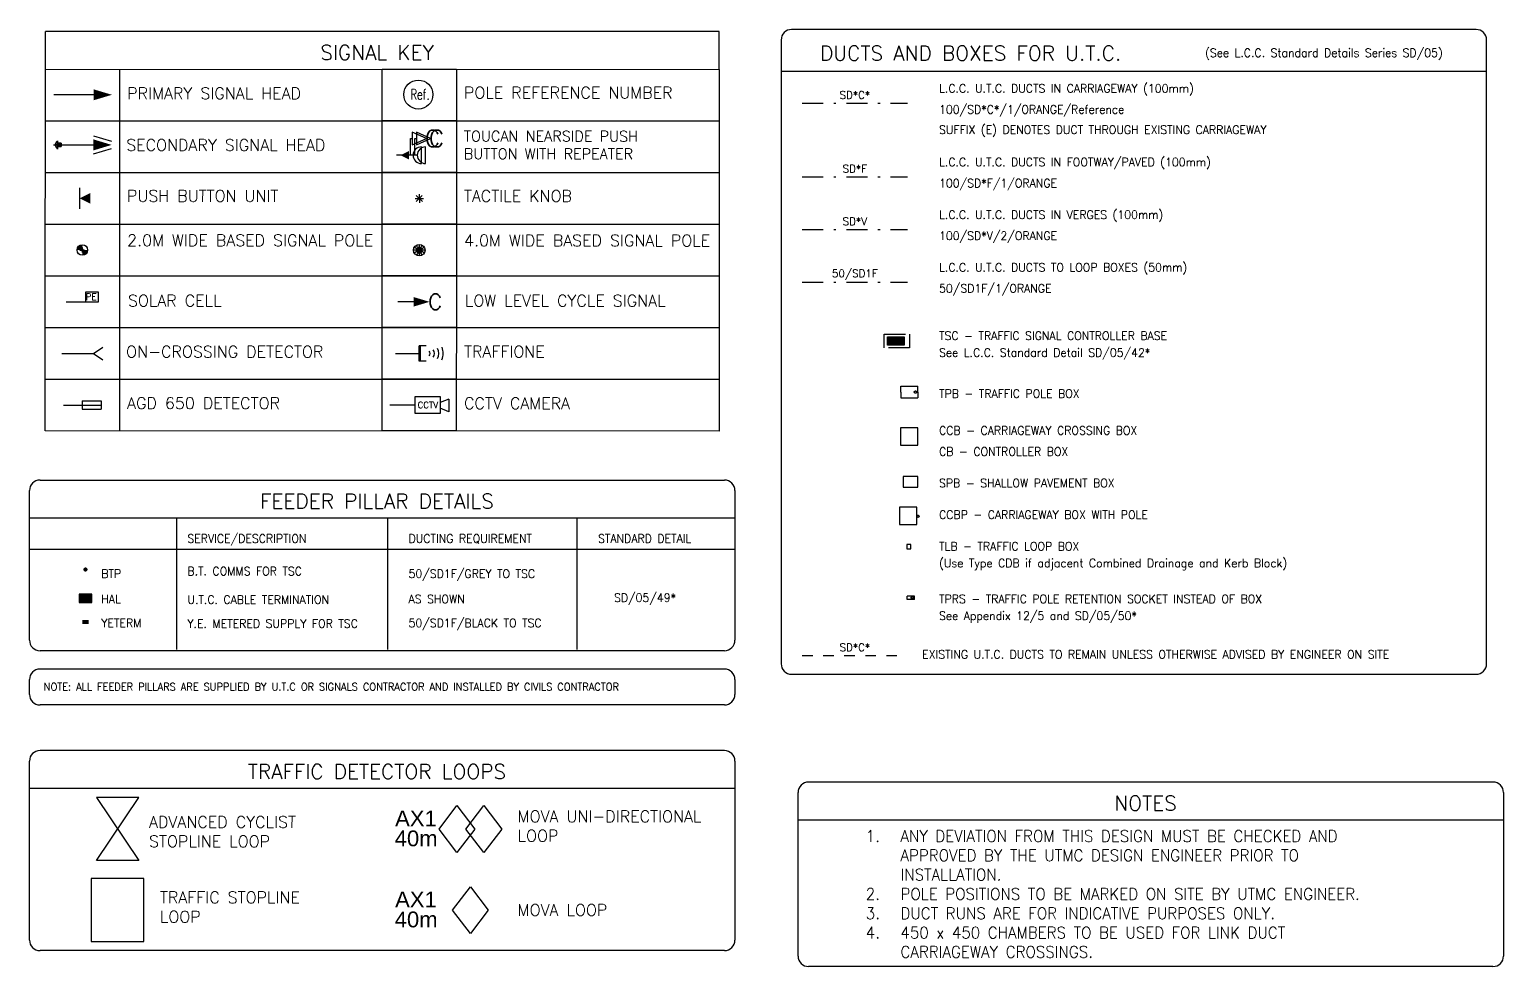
# Model space of a CAD drawing. Extents: x 427500 to 429848, y 434500 to 436505.
# Drawn here: x 429465.8 to 429535.8, y 436147.7 to 436192.2 of the extents above; entities that cross this region are included whole.
import ezdxf
from ezdxf.enums import TextEntityAlignment as Align

# ---------------------------------------------------------------- set-up
doc = ezdxf.new("R2010")
doc.units = 0
doc.linetypes.add('BLIP', pattern=[1, 0.5, -0.5])
doc.linetypes.add('DASHDOT1', pattern=[2, 1, -0.5, 0, -0.5])
doc.layers.get('0').update_dxf_attribs({"color": 222})
for name, color, linetype in [('05-DUCT-KEY-BOX', 42, 'Continuous'), ('05-DUCT-KEY-BT', 253, 'Continuous'), ('05-DUCT-KEY-UTCEXISTING', 181, 'BLIP'), ('05-DUCT-KEY-YE', 7, 'Continuous'), ('BASE', 7, 'Continuous'), ('DATA', 7, 'Continuous'), ('du-UTMCDUCT-C1', 40, 'DASHDOT1'), ('SIGNALS', 7, 'Continuous'), ('UTC SIGNALS', 7, 'Continuous'), ('UTC_KEY', 7, 'Continuous'), ('UTC_PC POLES', 7, 'Continuous'), ('UTC_Signals', 7, 'Continuous')]:
    doc.layers.add(name, color=color, linetype=linetype)
doc.styles.add('KeyText', font='romans.shx', dxfattribs={"width": 0.95})
doc.styles.add('Romans', font='romans.shx', dxfattribs={"width": 0.9})
doc.styles.get("Standard").update_dxf_attribs({"font": 'romans.shx'})

# ---------------------------------------------------------------- blocks, each defined once
blk = doc.blocks.new('HD001P')
at = {"linetype": 'Continuous'}
blk.add_line((0, 2.75), (0, 0), dxfattribs=at)
blk.add_solid([(0.375, 2.75), (-0.375, 2.75), (0, 4)], dxfattribs=at)
at = {"layer": 'DATA', "flags": 9}
for tag, p in [('SUPPORT', (0.75, 1.5)), ('BRACKETS', (0.75, 1.25)), ('HEIGHT', (0.75, 1)), ('TYPE', (0.75, 0.25)), ('CABLE', (0.75, 0.75)), ('PHASE', (0.75, 0.5)), ('NUM', (0.75, 0)), ('SITE', (0.75, -0.25)), ('IDENT', (0.75, -0.5))]:
    blk.add_attdef(tag, p, '', height=0.2, dxfattribs=at)
blk = doc.blocks.new('HD001S')
at = {"linetype": 'Continuous'}
for p, q in [((-0.62, 2.75), (-0.25, 4)), ((0.62, 2.75), (0.25, 4))]:
    blk.add_line(p, q, dxfattribs=at)
blk.add_line((0, 0), (0, 2.75))
at = {"color": 1, "linetype": 'Continuous', "extrusion": (0, 1, 0), "const_width": 0.1}
blk.add_lwpolyline([(0.05, 2.94, 1), (-0.05, 2.94, 1)], format="xyb", close=True, dxfattribs=at)
at = {"color": 2, "linetype": 'Continuous', "extrusion": (0, 1, 0), "const_width": 0.1}
blk.add_lwpolyline([(0.05, 2.62, 1), (-0.05, 2.62, 1)], format="xyb", close=True, dxfattribs=at)
at = {"color": 3, "linetype": 'Continuous', "extrusion": (0, 1, 0), "const_width": 0.1}
blk.add_lwpolyline([(0.05, 2.3, 1), (-0.05, 2.3, 1)], format="xyb", close=True, dxfattribs=at)
at = {"linetype": 'Continuous'}
blk.add_solid([(0.38, 2.75), (-0.38, 2.75), (0, 4)], dxfattribs=at)
at = {"color": 7, "linetype": 'Continuous'}
for points in [[(-0.2, 0.27, 2.1), (-0.29, 0.27, 2.1), (-0.29, 0.27, 3.2), (-0.2, 0.27, 3.2)], [(0.29, 0.27, 2.1), (0.2, 0.27, 2.1), (0.2, 0.27, 3.2), (0.29, 0.27, 3.2)]]:
    blk.add_3dface(points, dxfattribs=at)
at = {"linetype": 'Continuous'}
for points in [[(0.2, 0.27, 2.1), (-0.2, 0.27, 2.1), (-0.2, 0.27, 3.2), (0.2, 0.27, 3.2)], [(-0.2, 0.21, 2.1), (-0.2, 0.27, 2.1), (-0.2, 0.27, 3.2), (-0.2, 0.21, 3.2)], [(-0.03, 0.12, 2.1), (-0.03, 0.27, 2.1), (-0.2, 0.27, 2.1), (-0.2, 0.21, 2.1)], [(-0.03, 0.12, 3.2), (-0.03, 0.27, 3.2), (-0.2, 0.27, 3.2), (-0.2, 0.21, 3.2)], [(-0.2, 0.21, 2.1), (-0.03, 0.12, 2.1), (-0.03, 0.12, 3.2), (-0.2, 0.21, 3.2)], [(0.03, 0.27, 2.1), (0.03, 0.12, 2.1), (-0.03, 0.12, 2.1), (-0.03, 0.27, 2.1)], [(0.03, 0.27, 3.2), (0.03, 0.12, 3.2), (-0.03, 0.12, 3.2), (-0.03, 0.27, 3.2)], [(-0.03, 0.12, 2.1), (0.03, 0.12, 2.1), (0.03, 0.12, 3.2), (-0.03, 0.12, 3.2)], [(0.2, 0.21, 2.1), (0.2, 0.27, 2.1), (0.03, 0.27, 2.1), (0.03, 0.12, 2.1)], [(0.2, 0.21, 3.2), (0.2, 0.27, 3.2), (0.03, 0.27, 3.2), (0.03, 0.12, 3.2)], [(0.03, 0.12, 2.1), (0.2, 0.21, 2.1), (0.2, 0.21, 3.2), (0.03, 0.12, 3.2)], [(0.2, 0.21, 2.1), (0.2, 0.27, 2.1), (0.2, 0.27, 3.2), (0.2, 0.21, 3.2)]]:
    blk.add_3dface(points, dxfattribs=at)
at = {"flags": 9}
for tag, p in [('SUPPORT', (1, 1.5)), ('BRACKETS', (1, 1.25)), ('HEIGHT', (1, 1)), ('TYPE', (1, 0.25)), ('CABLE', (1, 0.75)), ('PHASE', (1, 0.5)), ('NUM', (1, 0)), ('SITE', (1, -0.25)), ('IDENT', (1, -0.5))]:
    blk.add_attdef(tag, p, '', height=0.2, dxfattribs=at)
at = {"linetype": 'Continuous'}
mesh = blk.add_polymesh((13, 3), dxfattribs=at)
for k, corner in enumerate([(0.04, 0.27, 2.82), (0.04, 0.39, 2.82), (0.04, 0.52, 2.82), (0.09, 0.27, 2.85), (0.09, 0.39, 2.85), (0.09, 0.52, 2.85), (0.12, 0.27, 2.9), (0.12, 0.39, 2.9), (0.12, 0.52, 2.9), (0.12, 0.27, 2.96), (0.12, 0.39, 2.96), (0.12, 0.52, 2.96), (0.1, 0.27, 3.01), (0.1, 0.39, 3.01), (0.1, 0.52, 3.01), (0.06, 0.27, 3.05), (0.06, 0.39, 3.05), (0.06, 0.52, 3.05), (0, 0.27, 3.06), (0, 0.39, 3.06), (0, 0.52, 3.06), (-0.06, 0.27, 3.05), (-0.06, 0.39, 3.05), (-0.06, 0.52, 3.05), (-0.1, 0.27, 3.01), (-0.1, 0.39, 3.01), (-0.1, 0.52, 3.01), (-0.12, 0.27, 2.96), (-0.12, 0.39, 2.96), (-0.12, 0.52, 2.96), (-0.12, 0.27, 2.9), (-0.12, 0.39, 2.9), (-0.12, 0.52, 2.9), (-0.09, 0.27, 2.85), (-0.09, 0.39, 2.85), (-0.09, 0.52, 2.85), (-0.04, 0.27, 2.82), (-0.04, 0.39, 2.82), (-0.04, 0.52, 2.82)]):
    mesh.set_mesh_vertex(divmod(k, 3), corner)
mesh = blk.add_polymesh((13, 3), dxfattribs=at)
for k, corner in enumerate([(0.04, 0.27, 2.5), (0.04, 0.39, 2.5), (0.04, 0.52, 2.5), (0.09, 0.27, 2.53), (0.09, 0.39, 2.53), (0.09, 0.52, 2.53), (0.12, 0.27, 2.58), (0.12, 0.39, 2.58), (0.12, 0.52, 2.58), (0.12, 0.27, 2.64), (0.12, 0.39, 2.64), (0.12, 0.52, 2.64), (0.1, 0.27, 2.69), (0.1, 0.39, 2.69), (0.1, 0.52, 2.69), (0.06, 0.27, 2.73), (0.06, 0.39, 2.73), (0.06, 0.52, 2.73), (0, 0.27, 2.75), (0, 0.39, 2.75), (0, 0.52, 2.75), (-0.06, 0.27, 2.73), (-0.06, 0.39, 2.73), (-0.06, 0.52, 2.73), (-0.1, 0.27, 2.69), (-0.1, 0.39, 2.69), (-0.1, 0.52, 2.69), (-0.12, 0.27, 2.64), (-0.12, 0.39, 2.64), (-0.12, 0.52, 2.64), (-0.12, 0.27, 2.58), (-0.12, 0.39, 2.58), (-0.12, 0.52, 2.58), (-0.09, 0.27, 2.53), (-0.09, 0.39, 2.53), (-0.09, 0.52, 2.53), (-0.04, 0.27, 2.5), (-0.04, 0.39, 2.5), (-0.04, 0.52, 2.5)]):
    mesh.set_mesh_vertex(divmod(k, 3), corner)
mesh = blk.add_polymesh((13, 3), dxfattribs=at)
for k, corner in enumerate([(0.04, 0.27, 2.18), (0.04, 0.39, 2.18), (0.04, 0.52, 2.18), (0.09, 0.27, 2.21), (0.09, 0.39, 2.21), (0.09, 0.52, 2.21), (0.12, 0.27, 2.26), (0.12, 0.39, 2.26), (0.12, 0.52, 2.26), (0.12, 0.27, 2.32), (0.12, 0.39, 2.32), (0.12, 0.52, 2.32), (0.1, 0.27, 2.37), (0.1, 0.39, 2.37), (0.1, 0.52, 2.37), (0.06, 0.27, 2.41), (0.06, 0.39, 2.41), (0.06, 0.52, 2.41), (0, 0.27, 2.42), (0, 0.39, 2.42), (0, 0.52, 2.42), (-0.06, 0.27, 2.41), (-0.06, 0.39, 2.41), (-0.06, 0.52, 2.41), (-0.1, 0.27, 2.37), (-0.1, 0.39, 2.37), (-0.1, 0.52, 2.37), (-0.12, 0.27, 2.32), (-0.12, 0.39, 2.32), (-0.12, 0.52, 2.32), (-0.12, 0.27, 2.26), (-0.12, 0.39, 2.26), (-0.12, 0.52, 2.26), (-0.09, 0.27, 2.21), (-0.09, 0.39, 2.21), (-0.09, 0.52, 2.21), (-0.04, 0.27, 2.18), (-0.04, 0.39, 2.18), (-0.04, 0.52, 2.18)]):
    mesh.set_mesh_vertex(divmod(k, 3), corner)
blk = doc.blocks.new('Symbol-TACTKNOB')
at = {"color": 0, "linetype": 'Continuous'}
for p, q in [((1.05, 0.6), (1.55, 0.6)), ((1.123, 0.423), (1.477, 0.777)), ((1.123, 0.777), (1.477, 0.423)), ((1.3, 0.35), (1.3, 0.85))]:
    blk.add_line(p, q, dxfattribs=at)
blk = doc.blocks.new('pec')
for p, q in [((-0.75, 2.5), (-0.75, 1.5)), ((0, 2.5), (-0.75, 2.5)), ((0, 0), (0, 2.5)), ((-0.75, 1.5), (0, 1.5))]:
    blk.add_line(p, q)
blk.add_text('PE', height=0.5, rotation=90).set_placement((-0.38, 1.93), align=Align.MIDDLE)
blk = doc.blocks.new('wbpole')
at = {"color": 0, "lineweight": -2}
for p, q in [((-0.22, 0.12), (-0.35, 0.2)), ((-0.12, 0.22), (-0.2, 0.35)), ((0, 0.4), (0, 0.25)), ((0.2, 0.35), (0.12, 0.22)), ((0.35, 0.2), (0.22, 0.12)), ((-0.25, 0), (-0.4, 0)), ((-0.22, -0.12), (-0.35, -0.2)), ((-0.12, -0.22), (-0.2, -0.35)), ((0, -0.25), (0, -0.4)), ((0.2, -0.35), (0.12, -0.22)), ((0.35, -0.2), (0.22, -0.12)), ((0.4, 0), (0.25, 0))]:
    blk.add_line(p, q, dxfattribs=at)
at = {"color": 0, "lineweight": -2, "const_width": 0.25}
blk.add_lwpolyline([(-0.12, 0, 1), (0.12, 0, 1)], format="xyb", close=True, dxfattribs=at)
at = {"const_width": 0.125}
blk.add_lwpolyline([(-0.06, 0, 1), (0.06, 0, 1)], format="xyb", close=True, dxfattribs=at)
blk.add_lwpolyline([(-0.03, 0.04), (-0.05, 0), (-0.03, -0.04), (0.03, -0.04), (0.05, 0), (0.03, 0.04)], close=True)
at = {"color": 0, "lineweight": -2}
blk.add_circle((0, 0), 0.4, dxfattribs=at)
at = {"flags": 9}
for tag, p in [('HEIGHT', (0.5, 1)), ('TYPE', (0.5, 0.75)), ('NUM', (0.5, 0.5)), ('SITE', (0.5, 0.25)), ('IDENT', (0.5, 0))]:
    blk.add_attdef(tag, p, '', height=0.2, dxfattribs=at)
mesh = blk.add_polymesh((6, 5), dxfattribs=dict(m_close=True))
for k, corner in enumerate([(0, 0, 0.55), (0.05, 0, 0.55), (0.1, 0, 0.5), (0.1, 0), (0, 0), (0, 0, 0.55), (0.03, -0.04, 0.55), (0.05, -0.09, 0.5), (0.05, -0.09), (0, 0), (0, 0, 0.55), (-0.03, -0.04, 0.55), (-0.05, -0.09, 0.5), (-0.05, -0.09), (0, 0), (0, 0, 0.55), (-0.05, 0, 0.55), (-0.1, 0, 0.5), (-0.1, 0), (0, 0), (0, 0, 0.55), (-0.03, 0.04, 0.55), (-0.05, 0.09, 0.5), (-0.05, 0.09), (0, 0), (0, 0, 0.55), (0.03, 0.04, 0.55), (0.05, 0.09, 0.5), (0.05, 0.09), (0, 0)]):
    mesh.set_mesh_vertex(divmod(k, 5), corner)
blk = doc.blocks.new('detect_visual-sym')
at = {"color": 0, "linetype": 'Continuous'}
for p, q in [((0, 0), (1.87, 0)), ((2.42, 0.6), (1.87, 0.6)), ((1.87, -0.6), (1.87, 0.6)), ((1.97, -0.6), (1.97, 0.6)), ((2.42, -0.6), (1.87, -0.6))]:
    blk.add_line(p, q, dxfattribs=at)
for centre, radius, start, end in [((2.46, 0), 0.255, 313.0864, 46.9136), ((2.53, 0), 0.518, 326.6121, 33.3879), ((2.53, 0), 0.862, 333.5703, 26.4297), ((2.46, 0), 1.28, 337.7803, 22.2197)]:
    blk.add_arc(centre, radius, start, end, dxfattribs=at)
blk = doc.blocks.new('stubpole')
at = {"color": 0, "lineweight": -2, "const_width": 0.25}
for points in [[(0, 0.125, 0.414214), (-0.125, 0)], [(0, -0.125, 0.414214), (0.125, 0)]]:
    blk.add_lwpolyline(points, format="xyb", dxfattribs=at)
at = {"const_width": 0.125}
for points in [[(0, 0.062, 0.414214), (-0.062, 0)], [(0, -0.062, 0.414214), (0.062, 0)]]:
    blk.add_lwpolyline(points, format="xyb", dxfattribs=at)
blk.add_lwpolyline([(0, -0.125), (0, 0.125, 0.414214), (-0.125, 0), (0.125, 0, -0.414214)], format="xyb", close=True)
blk.add_lwpolyline([(-0.025, 0.043), (-0.05, 0), (-0.025, -0.043), (0.025, -0.043), (0.05, 0), (0.025, 0.043)], close=True)
at = {"color": 0, "lineweight": -2}
blk.add_circle((0, 0), 0.25, dxfattribs=at)
at = {"flags": 9}
for tag, p in [('TYPE', (0.5, 0.75)), ('HEIGHT', (0.5, 1)), ('NUM', (0.5, 0.5)), ('SITE', (0.5, 0.25)), ('IDENT', (0.5, 0))]:
    blk.add_attdef(tag, p, '', height=0.2, dxfattribs=at)
blk = doc.blocks.new('Signal-Symbol-083A')
for p, q in [((0.85, 0), (0.85, 1)), ((0.85, 1), (0.95, 1))]:
    blk.add_line(p, q)
at = {"color": 0, "linetype": 'Continuous'}
for p, q in [((1, 0), (0, 0)), ((1.5, -0.5), (1.5, 0.5))]:
    blk.add_line(p, q, dxfattribs=at)
blk.add_lwpolyline([(0.95, 1.375), (0.95, 0.625), (1.8, 1)], close=True, dxfattribs=at)
blk.add_arc((1.5, 0), 0.5, 90, 270, dxfattribs=at)
at = {"color": 0}
blk.add_solid([(0.25, 0), (0.75, -0.25), (0.75, 0.25)], dxfattribs=at)
at = {"linetype": 'Continuous'}
blk.add_text('C', height=1, dxfattribs=at).set_placement((2.157, 1), align=Align.MIDDLE)
at = {"layer": 'DATA'}
for tag, p, rotation, flags in [('SIG', (0, 0), 180, 3), ('IDENT', (-0.75, -1), 270, 9), ('SITE', (-0.5, -1), 270, 9), ('NUM', (-0.25, -1), 270, 9), ('TYPE', (0, -1), 270, 9), ('PHASE', (0.25, -1), 270, 9), ('CABLE', (0.5, -1), 270, 9), ('HEIGHT', (0.75, -1), 270, 9), ('FEATURES', (1, -1), 270, 9), ('SUPPORT', (1.25, -1), 270, 9)]:
    blk.add_attdef(tag, p, '', height=0.2, rotation=rotation, dxfattribs=dict(at, flags=flags))
blk = doc.blocks.new('A$C88c9c3d2')
at = {"layer": 'SIGNALS'}
for p, q in [((0.873, 0.396), (0.871, 1.19)), ((0.871, 1.19), (0.951, 1.19))]:
    blk.add_line(p, q, dxfattribs=at)
at = {"layer": 'SIGNALS', "color": 0, "linetype": 'Continuous'}
for p, q in [((1.391, 0), (1.388, 0.795)), ((0.993, 0.396), (0.198, 0.394))]:
    blk.add_line(p, q, dxfattribs=at)
blk.add_lwpolyline([(0.95, 1.488), (0.951, 0.893), (1.626, 1.192)], close=True, dxfattribs=at)
blk.add_arc((1.39, 0.397), 0.397, 90.15492, 270.15492, dxfattribs=at)
at = {"layer": 'SIGNALS', "xscale": 0.7940999999999999, "yscale": 0.7940999999999999, "zscale": 0.7940999999999999, "rotation": 0.1549181761895611}
blk.add_blockref('Signal-Symbol-083A', (0, 0.394), dxfattribs=at)
at = {"layer": 'SIGNALS', "linetype": 'Continuous'}
blk.add_text('C', height=0.794, rotation=0.15492, dxfattribs=at).set_placement((1.909, 1.193), align=Align.MIDDLE)
blk = doc.blocks.new('Signal-Symbol-077AP')
at = {"linetype": 'Continuous'}
blk.add_line((1, 0), (0, 0), dxfattribs=at)
blk.add_solid([(1, -0.3), (1, 0.3), (2, 0)], dxfattribs=at)
blk.add_text('C', height=1).set_placement((2.357, 0), align=Align.MIDDLE)
blk = doc.blocks.new('SLDETS-sym')
at = {"color": 0, "linetype": 'Continuous'}
for p, q in [((0, 0), (1.8, 0)), ((0.9, 0.2), (1.8, 0.2)), ((0.9, 0.2), (0.9, -0.2)), ((1.8, 0.2), (1.8, -0.2)), ((0.9, -0.2), (1.8, -0.2))]:
    blk.add_line(p, q, dxfattribs=at)
blk = doc.blocks.new('CCTVonSIG-sym')
at = {"color": 0}
blk.add_line((0, 0), (1.2, 0), dxfattribs=at)
at = {"color": 0, "linetype": 'Continuous'}
for p, q in [((1.2, -0.4), (1.2, 0.4)), ((1.2, 0.4), (2.4, 0.4)), ((2.4, 0.4), (2.4, -0.4)), ((2.8, 0.28), (2.4, 0.12)), ((2.4, -0.4), (1.2, -0.4)), ((2.8, -0.32), (2.4, -0.16))]:
    blk.add_line(p, q, dxfattribs=at)
at = {"linetype": 'Continuous'}
blk.add_line((2.8, 0.28), (2.8, -0.32), dxfattribs=at)
at = {"color": 0, "linetype": 'Continuous'}
blk.add_text('CCTV', height=0.3, dxfattribs=at).set_placement((1.811, -0.15), align=Align.CENTER)
blk = doc.blocks.new('HD080A')
blk.add_line((0.5, 0.25), (-0.5, 0.25))
blk.add_solid([(0, 0.25), (0.25, 0.75), (-0.25, 0.75)])
at = {"layer": 'BASE', "flags": 3}
blk.add_attdef('SIG', (0, 0), '', height=0.2, rotation=270, dxfattribs=at)
at = {"layer": 'DATA', "flags": 9}
for tag, p in [('SUPPORT', (1, 1.25)), ('CABLE', (1, 0.5)), ('FEATURES', (1, 1)), ('HEIGHT', (1, 0.75)), ('TYPE', (1, 0)), ('PHASE', (1, 0.25)), ('SITE', (1, -0.5)), ('NUM', (1, -0.25)), ('IDENT', (1, -0.75))]:
    blk.add_attdef(tag, p, '', height=0.2, dxfattribs=at)

msp = doc.modelspace()

# ---------------------------------------------------------------- linework, layer by layer
at = {"layer": '05-DUCT-KEY-BOX', "flags": 128}
msp.add_lwpolyline([(429468.202, 436164.994), (429468.802, 436164.994), (429468.802, 436165.394), (429468.202, 436165.394)], close=True, dxfattribs=at)
at = {"layer": '05-DUCT-KEY-BOX'}
msp.add_solid([(429468.202, 436165.394), (429468.202, 436164.994), (429468.802, 436165.394), (429468.802, 436164.994)], dxfattribs=at)
at = {"layer": '05-DUCT-KEY-BT', "const_width": 0.1, "flags": 128}
msp.add_lwpolyline([(429468.452, 436166.566, 1), (429468.552, 436166.566, 1)], format="xyb", close=True, dxfattribs=at)
at = {"layer": '05-DUCT-KEY-UTCEXISTING'}
msp.add_line((429502.536, 436162.482), (429507.536, 436162.482), dxfattribs=at)
at = {"layer": '05-DUCT-KEY-YE'}
msp.add_solid([(429468.352, 436164.175), (429468.352, 436163.975), (429468.652, 436164.175), (429468.652, 436163.975)], dxfattribs=at)
at = {"layer": 'du-UTMCDUCT-C1'}
for p, q in [((429502.536, 436188.72), (429507.536, 436188.72)), ((429502.536, 436185.22), (429507.536, 436185.22)), ((429502.536, 436182.72), (429507.536, 436182.72)), ((429502.536, 436180.22), (429507.536, 436180.22)), ((429507.216, 436174.995), (429507.216, 436175.27)), ((429507.216, 436175.27), (429508.036, 436175.27)), ((429507.216, 436174.995), (429507.216, 436174.72)), ((429507.216, 436174.72), (429508.036, 436174.72)), ((429508.036, 436174.995), (429508.036, 436175.27)), ((429508.036, 436174.995), (429508.036, 436174.72)), ((429507.211, 436173.295), (429507.211, 436172.47)), ((429508.036, 436173.295), (429507.211, 436173.295)), ((429508.036, 436172.47), (429508.036, 436173.295)), ((429507.211, 436172.47), (429508.036, 436172.47)), ((429508.036, 436170.99), (429507.336, 436170.99)), ((429507.336, 436170.99), (429507.336, 436170.47)), ((429508.036, 436170.47), (429508.036, 436170.99)), ((429507.336, 436170.47), (429508.036, 436170.47)), ((429507.161, 436169.533), (429507.161, 436168.708)), ((429507.986, 436169.533), (429507.161, 436169.533)), ((429507.986, 436168.708), (429507.986, 436169.533)), ((429507.161, 436168.708), (429507.986, 436168.708)), ((429507.503, 436167.749), (429507.503, 436167.549)), ((429507.703, 436167.749), (429507.503, 436167.749)), ((429507.703, 436167.549), (429507.703, 436167.749)), ((429507.503, 436167.549), (429507.703, 436167.549)), ((429507.864, 436165.305), (429507.524, 436165.305)), ((429507.524, 436165.145), (429507.524, 436165.305)), ((429507.694, 436165.145), (429507.524, 436165.145)), ((429507.864, 436165.145), (429507.694, 436165.145)), ((429507.864, 436165.145), (429507.864, 436165.305))]:
    msp.add_line(p, q, dxfattribs=at)
for points in [[(429506.436, 436177.75), (429507.636, 436177.75), (429507.636, 436177.09), (429506.436, 436177.09)], [(429507.386, 436177.22), (429506.586, 436177.22), (429506.586, 436177.62), (429507.386, 436177.62)]]:
    msp.add_lwpolyline(points, close=True, dxfattribs=at)
for centre, radius in [((429507.916, 436174.995), 0.055), ((429508.036, 436169.093), 0.05), ((429507.764, 436165.225), 0.05)]:
    msp.add_circle(centre, radius, dxfattribs=at)
msp.add_solid([(429506.586, 436177.62), (429506.586, 436177.22), (429507.386, 436177.62), (429507.386, 436177.22)], dxfattribs=at)
at = {"layer": 'UTC_KEY'}
for p, q in [((429534.536, 436192.22), (429502.036, 436192.22)), ((429498.598, 436192.129), (429466.598, 436192.129)), ((429501.536, 436191.72), (429501.536, 436162.088)), ((429535.036, 436162.088), (429535.036, 436191.72)), ((429470.116, 436190.317), (429470.116, 436187.878)), ((429535.036, 436190.219), (429501.536, 436190.219)), ((429470.116, 436187.878), (429470.115, 436185.424)), ((429470.115, 436185.424), (429470.114, 436182.969)), ((429470.114, 436182.969), (429470.113, 436180.515)), ((429470.113, 436180.515), (429470.113, 436178.06)), ((429470.113, 436178.06), (429470.112, 436175.606)), ((429470.112, 436175.606), (429470.111, 436173.152)), ((429466.343, 436170.816), (429498.843, 436170.816)), ((429465.843, 436163.208), (429465.843, 436170.316)), ((429499.343, 436170.316), (429499.343, 436163.208)), ((429465.843, 436169.016), (429499.343, 436169.016)), ((429472.843, 436162.766), (429472.843, 436169.016)), ((429482.843, 436169.016), (429482.843, 436162.766)), ((429491.843, 436162.766), (429491.843, 436169.016)), ((429496.343, 436167.516), (429465.843, 436167.516)), ((429499.343, 436167.516), (429465.843, 436167.516)), ((429498.843, 436162.708), (429466.343, 436162.708)), ((429498.843, 436161.838), (429466.343, 436161.838)), ((429502.036, 436161.588), (429534.536, 436161.588)), ((429465.843, 436160.633), (429465.843, 436161.338)), ((429499.343, 436161.338), (429499.343, 436160.633)), ((429498.843, 436160.133), (429466.343, 436160.133)), ((429498.843, 436157.965), (429466.343, 436157.965)), ((429465.843, 436148.965), (429465.843, 436157.465)), ((429499.343, 436157.465), (429499.343, 436148.965)), ((429496.343, 436156.164), (429465.843, 436156.164)), ((429499.343, 436156.164), (429465.843, 436156.164)), ((429502.34, 436148.206), (429502.34, 436155.967)), ((429535.34, 436156.467), (429502.84, 436156.467)), ((429535.84, 436155.967), (429535.84, 436148.206)), ((429535.84, 436154.666), (429502.34, 436154.666)), ((429498.843, 436148.465), (429466.343, 436148.465)), ((429535.34, 436147.706), (429502.84, 436147.706))]:
    msp.add_line(p, q, dxfattribs=at)
at = {"layer": 'UTC_KEY', "flags": 128}
for points in [[(429466.598, 436190.333), (429466.598, 436192.129)], [(429498.598, 436190.324), (429498.598, 436192.129)]]:
    msp.add_lwpolyline(points, dxfattribs=at)
at = {"layer": 'UTC_KEY'}
for points in [[(429466.598, 436190.333), (429498.598, 436190.324), (429498.597, 436187.869), (429466.597, 436187.879)], [(429482.598, 436190.328), (429486.116, 436190.327), (429486.116, 436187.873), (429482.597, 436187.874)], [(429466.597, 436187.879), (429498.597, 436187.869), (429498.596, 436185.415), (429466.596, 436185.425)], [(429482.597, 436187.874), (429486.116, 436187.873), (429486.115, 436185.419), (429482.596, 436185.42)], [(429466.596, 436185.425), (429498.596, 436185.415), (429498.595, 436182.96), (429466.595, 436182.97)], [(429482.596, 436185.42), (429486.115, 436185.419), (429486.114, 436182.964), (429482.595, 436182.965)], [(429466.595, 436182.97), (429498.595, 436182.96), (429498.595, 436180.506), (429466.595, 436180.516)], [(429482.595, 436182.965), (429486.114, 436182.964), (429486.113, 436180.51), (429482.595, 436180.511)], [(429466.595, 436180.516), (429498.595, 436180.506), (429498.594, 436178.052), (429466.594, 436178.062)], [(429482.595, 436180.511), (429486.113, 436180.51), (429486.113, 436178.055), (429482.594, 436178.057)], [(429466.594, 436178.062), (429498.594, 436178.052), (429498.593, 436175.597), (429466.593, 436175.607)], [(429482.594, 436178.057), (429486.113, 436178.055), (429486.112, 436175.601), (429482.593, 436175.602)], [(429466.593, 436175.607), (429498.593, 436175.597), (429498.592, 436173.143), (429466.592, 436173.153)], [(429482.593, 436175.602), (429486.112, 436175.601), (429486.111, 436173.147), (429482.592, 436173.148)]]:
    msp.add_lwpolyline(points, close=True, dxfattribs=at)
at = {"layer": 'UTC_KEY', "color": 3, "linetype": 'Continuous', "ltscale": 0.5, "flags": 128}
for points in [[(429471.03, 436152.739), (429469.03, 436152.739), (429471.03, 436155.739), (429469.03, 436155.739)], [(429468.78, 436148.89), (429471.28, 436148.89), (429471.28, 436151.89), (429468.78, 436151.89)]]:
    msp.add_lwpolyline(points, close=True, dxfattribs=at)
at = {"layer": 'UTC_KEY', "color": 3, "flags": 128}
for points in [[(429485.293, 436154.239), (429486.143, 436155.349), (429486.993, 436154.239), (429486.143, 436153.13)], [(429486.568, 436154.239), (429487.418, 436155.349), (429488.268, 436154.239), (429487.418, 436153.13)], [(429485.93, 436150.39), (429486.78, 436151.499), (429487.63, 436150.39), (429486.78, 436149.28)]]:
    msp.add_lwpolyline(points, close=True, dxfattribs=at)
at = {"layer": 'UTC_KEY'}
msp.add_circle((429484.309, 436189.128), 0.69, dxfattribs=at)
for centre, start, end in [((429502.036, 436191.72), 90, 180), ((429534.536, 436191.72), 0, 90), ((429466.343, 436170.316), 90, 180), ((429498.843, 436170.316), 0, 90), ((429466.343, 436163.208), 180, 270), ((429498.843, 436163.208), 270, 0), ((429466.343, 436161.338), 90, 180), ((429498.843, 436161.338), 0, 90), ((429502.036, 436162.088), 180, 270), ((429534.536, 436162.088), 270, 0), ((429466.343, 436160.633), 180, 270), ((429498.843, 436160.633), 270, 0), ((429466.343, 436157.465), 90, 180), ((429498.843, 436157.465), 0, 90), ((429502.84, 436155.967), 90, 180), ((429535.34, 436155.967), 0, 90), ((429466.343, 436148.965), 180, 270), ((429498.843, 436148.965), 270, 0), ((429502.84, 436148.206), 180, 270), ((429535.34, 436148.206), 270, 0)]:
    msp.add_arc(centre, 0.5, start, end, dxfattribs=at)
at = {"layer": 'UTC_Signals'}
for p, q in [((429467.378, 436176.834), (429468.878, 436176.834)), ((429468.878, 436176.834), (429469.328, 436177.133)), ((429468.878, 436176.834), (429469.328, 436176.533))]:
    msp.add_line(p, q, dxfattribs=at)

# ---------------------------------------------------------------- block references
at = {"layer": 'UTC SIGNALS', "rotation": 359.982298775425}
msp.add_blockref('CCTVonSIG-sym', (429482.952, 436174.385), dxfattribs=at)
at = {"layer": 'UTC_KEY'}
for name, p, xscale, yscale, zscale, rotation in [('HD001P', (429466.997, 436189.117), 0.6898659920973355, 0.6898659920973355, 0.6898659920973355, 269.982298772034), ('HD001S', (429466.983, 436186.738), 0.6898659920973355, 0.6898659920973355, 0.6898659920973355, 269.982298772034), ('Symbol-TACTKNOB', (429483.863, 436185.242), 0.81, 0.81, 0.81, 270.3540838015828), ('pec', (429467.587, 436179.288), 0.6132142151976347, 0.6132142151976347, 0.6132142151976347, 269.9822987687904), ('detect_visual-sym', (429483.218, 436176.828), 0.6075, 0.6075, 0.6075, 359.9822987713204)]:
    msp.add_blockref(name, p, dxfattribs=dict(at, xscale=xscale, yscale=yscale, zscale=zscale, rotation=rotation))
at = {"layer": 'UTC_KEY', "xscale": 0.69, "yscale": 0.69, "zscale": 0.69}
msp.add_blockref('wbpole', (429484.354, 436181.736), dxfattribs=at)
at = {"layer": 'UTC_PC POLES'}
msp.add_blockref('stubpole', (429468.354, 436181.743), dxfattribs=at)
at = {"layer": 'UTC_Signals'}
for name, p, rotation in [('A$C88c9c3d2', (429483.263, 436185.854), 359.8273805861463), ('HD080A', (429467.98, 436184.197), 270.0000000016348), ('SLDETS-sym', (429467.452, 436174.38), 359.9822987758365)]:
    msp.add_blockref(name, p, dxfattribs=dict(at, rotation=rotation))
at = {"layer": 'UTC_Signals', "xscale": 0.7499999999999999, "yscale": 0.7499999999999999, "zscale": 0.7499999999999999, "rotation": 359.9822987746619}
msp.add_blockref('Signal-Symbol-077AP', (429483.337, 436179.283), dxfattribs=at)

# ---------------------------------------------------------------- texts
at = {"layer": '05-DUCT-KEY-UTCEXISTING'}
msp.add_text('SD*C*', height=0.36, dxfattribs=at).set_placement((429505.036, 436162.868), align=Align.MIDDLE)
at = {"layer": 'du-UTMCDUCT-C1'}
for s, p in [('SD*C*', (429505.036, 436189.106)), ('SD*F', (429505.036, 436185.606)), ('SD*V', (429505.036, 436183.106)), ('50/SD1F', (429505.036, 436180.606))]:
    msp.add_text(s, height=0.36, dxfattribs=at).set_placement(p, align=Align.MIDDLE)
at = {"layer": 'UTC_KEY'}
for s, p in [('SIGNAL KEY', (429482.348, 436191.129)), ('DUCTS AND BOXES FOR U.T.C.', (429510.536, 436191.091)), ('FEEDER PILLAR DETAILS', (429482.343, 436169.816)), ('TRAFFIC DETECTOR LOOPS', (429482.343, 436156.965)), ('NOTES', (429518.84, 436155.467))]:
    msp.add_text(s, height=0.7, dxfattribs=at).set_placement(p, align=Align.MIDDLE)
at = {"layer": 'UTC_KEY', "style": 'KeyText', "width": 0.95}
for s, height, p in [('L.C.C. U.T.C. DUCTS IN CARRIAGEWAY (100mm)', 0.4, (429509.036, 436189.22)), ('100/SD*C*/1/ORANGE/Reference', 0.4, (429509.036, 436188.22)), ('SUFFIX (E) DENOTES DUCT THROUGH EXISTING CARRIAGEWAY', 0.4, (429509.036, 436187.257)), ('L.C.C. U.T.C. DUCTS IN FOOTWAY/PAVED (100mm)', 0.4, (429509.036, 436185.72)), ('100/SD*F/1/ORANGE', 0.4, (429509.036, 436184.72)), ('L.C.C. U.T.C. DUCTS IN VERGES (100mm)', 0.4, (429509.036, 436183.22)), ('100/SD*V/2/ORANGE', 0.4, (429509.036, 436182.22)), ('L.C.C. U.T.C. DUCTS TO LOOP BOXES (50mm)', 0.4, (429509.036, 436180.72)), ('50/SD1F/1/ORANGE', 0.4, (429509.036, 436179.72)), ('TSC - TRAFFIC SIGNAL CONTROLLER BASE', 0.4, (429509.036, 436177.47)), ('See L.C.C. Standard Detail SD/05/42*', 0.4, (429509.036, 436176.67)), ('TPB - TRAFFIC POLE BOX ', 0.4, (429509.036, 436174.72)), ('CCB - CARRIAGEWAY CROSSING BOX ', 0.4, (429509.036, 436172.97)), ('CB - CONTROLLER BOX ', 0.4, (429509.036, 436171.97)), ('SPB - SHALLOW PAVEMENT BOX ', 0.4, (429509.036, 436170.47)), ('CCBP - CARRIAGEWAY BOX WITH POLE ', 0.4, (429509.036, 436168.97)), ('SERVICE/DESCRIPTION', 0.4, (429473.343, 436167.838)), ('DUCTING REQUIREMENT', 0.4, (429483.843, 436167.838)), ('STANDARD DETAIL', 0.4, (429492.843, 436167.838)), ('TLB - TRAFFIC LOOP BOX ', 0.4, (429509.036, 436167.47)), ('(Use Type CDB if adjacent Combined Drainage and Kerb Block)', 0.4, (429509.036, 436166.67)), ('BTP', 0.4, (429469.252, 436166.166)), ('B.T. COMMS FOR TSC', 0.4, (429473.343, 436166.288)), ('50/SD1F/GREY TO TSC', 0.4, (429483.843, 436166.166)), ('SD/05/49*', 0.4, (429493.6, 436165.028)), ('TPRS - TRAFFIC POLE RETENTION SOCKET INSTEAD OF BOX', 0.4, (429509.036, 436164.97)), ('YETERM', 0.4, (429469.252, 436163.825)), ('Y.E. METERED SUPPLY FOR TSC', 0.4, (429473.343, 436163.797)), ('50/SD1F/BLACK TO TSC', 0.4, (429483.843, 436163.825)), ('See Appendix 12/5 and SD/05/50*', 0.4, (429509.036, 436164.17)), ('EXISTING U.T.C. DUCTS TO REMAIN UNLESS OTHERWISE ADVISED BY ENGINEER ON SITE', 0.4, (429508.233, 436162.336)), ('NOTE: ALL FEEDER PILLARS ARE SUPPLIED BY U.T.C OR SIGNALS CONTRACTOR AND INSTALLED BY CIVILS CONTRACTOR', 0.36, (429466.518, 436160.815))]:
    msp.add_text(s, height=height, dxfattribs=at).set_placement(p)
at = {"layer": 'UTC_KEY', "style": 'Romans', "width": 0.7}
msp.add_text('Ref.', height=0.5, dxfattribs=at).set_placement((429484.39, 436189.141), align=Align.MIDDLE_CENTER)
at = {"layer": 'UTC_KEY', "style": 'KeyText', "width": 0.95}
for s, p in [('HAL', (429469.252, 436164.844)), ('U.T.C. CABLE TERMINATION', (429473.343, 436164.816)), ('AS SHOWN', (429483.843, 436164.844))]:
    msp.add_text(s, height=0.4, dxfattribs=at).set_placement(p, align=Align.BOTTOM_LEFT)
at = {"layer": 'UTC_KEY', "attachment_point": 1, "style": 'KeyText'}
for s, insert, char_height, width in [('(See L.C.C. Standard Details Series SD/05)', (429521.668, 436191.311), 0.4, 14.18026), ('\\pxi-3,l4,t4;1.^IANY DEVIATION FROM THIS DESIGN MUST BE CHECKED AND APPROVED BY THE UTMC DESIGN ENGINEER PRIOR TO INSTALLATION.\\P2.^IPOLE POSITIONS TO BE MARKED ON SITE BY UTMC ENGINEER.\\P3.^IDUCT RUNS ARE FOR INDICATIVE PURPOSES ONLY.\\P4.^I450 x 450 CHAMBERS TO BE USED FOR LINK DUCT\\P^ICARRIAGEWAY CROSSINGS.', (429505.005, 436154.177), 0.55, 28.1717)]:
    msp.add_mtext(s, dxfattribs=dict(at, insert=insert, char_height=char_height, width=width))
at = {"layer": 'UTC_KEY', "attachment_point": 1, "rotation": 359.9823}
for s, insert, char_height, width in [('PRIMARY SIGNAL HEAD', (429470.483, 436189.462), 0.55189, 12.12963), ('POLE REFERENCE NUMBER', (429486.474, 436189.495), 0.55189, 12.13944), ('TOUCAN NEARSIDE PUSH BUTTON WITH REPEATER', (429486.469, 436187.4), 0.5, 12.00408), ('SECONDARY SIGNAL HEAD', (429470.437, 436187.006), 0.55189, 12.17491), ('PUSH BUTTON UNIT', (429470.472, 436184.592), 0.55189, 12.13944), ('TACTILE KNOB', (429486.472, 436184.587), 0.55189, 12.13944), ('2.0M WIDE BASED SIGNAL POLE', (429470.481, 436182.478), 0.55189, 12.17491), ('4.0M WIDE BASED SIGNAL POLE', (429486.481, 436182.473), 0.55189, 12.17491), ('SOLAR CELL', (429470.519, 436179.616), 0.5519, 12.13944), ('LOW LEVEL CYCLE SIGNAL', (429486.519, 436179.611), 0.55189, 12.13944), ('ON-CROSSING DETECTOR', (429470.434, 436177.188), 0.55189, 12.17491), ('TRAFFIONE', (429486.48, 436177.194), 0.5519, 12.17491), ('AGD 650 DETECTOR', (429470.479, 436174.745), 0.55189, 12.17491), ('CCTV CAMERA', (429486.479, 436174.74), 0.55189, 12.17491), ('MOVA UNI-DIRECTIONAL LOOP', (429489.024, 436155.113), 0.55189, 9.80819), ('ADVANCED CYCLIST STOPLINE LOOP', (429471.521, 436154.846), 0.55189, 7.86342), ('TRAFFIC STOPLINE LOOP', (429472.037, 436151.264), 0.55189, 7.86342), ('MOVA LOOP', (429489.024, 436150.666), 0.5519, 7.86342)]:
    msp.add_mtext(s, dxfattribs=dict(at, insert=insert, char_height=char_height, width=width))
at = {"layer": 'UTC_KEY', "color": 1, "char_height": 0.75, "attachment_point": 1}
for s, insert in [('{\\fArial|b0|i0|c0|p34;AX1}', (429483.205, 436155.117)), ('{\\fArial|b0|i0|c0|p34;40m}', (429483.185, 436154.168)), ('{\\fArial|b0|i0|c0|p34;AX1}', (429483.205, 436151.268)), ('{\\fArial|b0|i0|c0|p34;40m}', (429483.185, 436150.318))]:
    msp.add_mtext_dynamic_manual_height_columns(s, width=1.97817, gutter_width=1.8, heights=[0], dxfattribs=dict(at, insert=insert))

doc.saveas('drawing.dxf')
